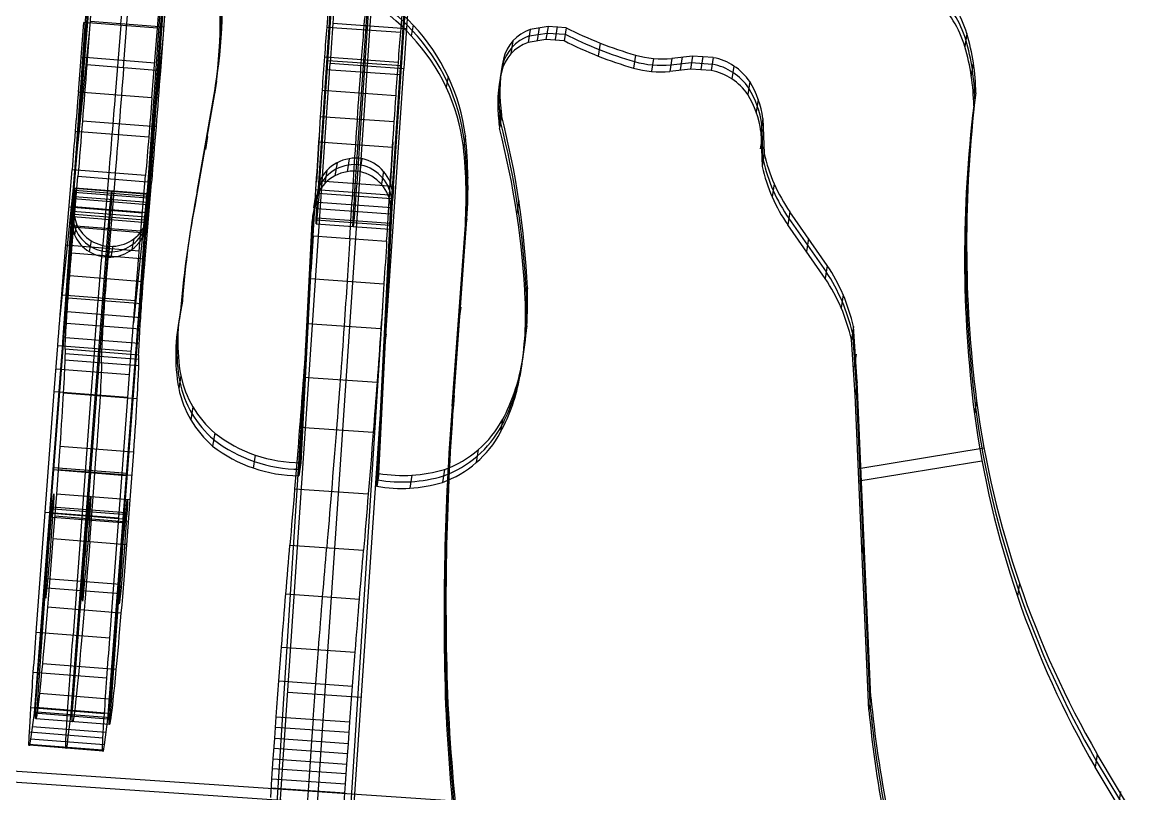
# Model space of a CAD drawing. Extents: x 14 to 133, y -39 to 144.
# Drawn here: x 74.52 to 104.87, y 70.88 to 91.78 of the extents above; entities that cross this region are included whole.
import ezdxf

# ---------------------------------------------------------------- set-up
doc = ezdxf.new("R2010")
doc.units = 0
doc.header["$MEASUREMENT"] = 0
doc.layers.add('LAYER_1', color=255, linetype='CONTINUOUS')

msp = doc.modelspace()

# ---------------------------------------------------------------- linework, layer by layer
at = {"layer": 'LAYER_1', "color": 9}
for p, q in [((76.507, 94.511, 71.513), (75.92, 87.271, 72.605)), ((76.507, 94.511, 71.513), (75.92, 87.271, 72.605)), ((76.456, 94.217, 69.536), (75.868, 86.977, 70.627)), ((76.456, 94.217, 69.536), (75.868, 86.977, 70.627)), ((75.894, 87.124, 71.616), (76.481, 94.364, 70.524)), ((76.368, 93.943, 64.767), (75.608, 83.117, 71.207)), ((82.977, 93.846, 62.539), (82.526, 87.154, 63.758)), ((82.977, 93.846, 62.539), (82.526, 87.154, 63.758)), ((82.582, 87.488, 65.829), (83.021, 93.998, 64.655)), ((82.582, 87.488, 65.829), (83.021, 93.998, 64.655)), ((84.018, 93.928, 64.639), (83.58, 87.418, 65.814)), ((84.577, 87.348, 65.798), (85.016, 93.858, 64.624)), ((84.577, 87.348, 65.798), (85.016, 93.858, 64.624)), ((78.362, 93.786, 64.738), (77.602, 82.96, 71.179)), ((83.524, 87.084, 63.742), (83.975, 93.776, 62.524)), ((84.972, 93.706, 62.508), (84.521, 87.014, 63.727)), ((84.972, 93.706, 62.508), (84.521, 87.014, 63.727)), ((78.408, 93.309, 70.631), (77.986, 87.531, 71.501)), ((78.012, 87.678, 72.49), (78.434, 93.456, 71.62)), ((78.012, 87.678, 72.49), (78.434, 93.456, 71.62)), ((76.446, 92.977, 75.528), (76.268, 90.631, 76.022)), ((76.446, 92.977, 75.528), (76.268, 90.631, 76.022)), ((77.265, 90.552, 76.008), (77.442, 92.899, 75.513)), ((77.96, 87.384, 70.512), (78.383, 93.162, 69.642)), ((77.96, 87.384, 70.512), (78.383, 93.162, 69.642)), ((78.439, 92.82, 75.499), (78.262, 90.474, 75.994)), ((78.439, 92.82, 75.499), (78.262, 90.474, 75.994)), ((79.938, 92.079, 65.084), (79.883, 91.728, 63.116)), ((76.04, 89.894, 64.08), (76.188, 91.784, 64.078)), ((76.04, 89.894, 64.08), (76.188, 91.784, 64.078)), ((78.182, 91.627, 64.049), (76.188, 91.784, 64.078)), ((78.182, 91.627, 64.049), (76.188, 91.784, 64.078)), ((78.351, 91.653, 75.774), (76.358, 91.81, 75.803)), ((77.185, 91.706, 64.064), (77.036, 89.816, 64.065)), ((82.936, 91.762, 69.293), (84.931, 91.622, 69.262)), ((85.111, 91.713, 71.706), (85.06, 91.419, 69.728)), ((85.111, 91.713, 71.706), (85.06, 91.419, 69.728)), ((88.764, 91.67, 64.909), (88.282, 91.592, 64.937)), ((88.764, 91.67, 64.909), (88.282, 91.592, 64.937)), ((88.764, 91.67, 64.909), (88.709, 91.319, 62.941)), ((88.764, 91.67, 64.909), (88.709, 91.319, 62.941)), ((89.253, 91.641, 64.901), (88.764, 91.67, 64.909)), ((89.253, 91.641, 64.901), (88.764, 91.67, 64.909)), ((89.009, 91.669, 64.902), (88.954, 91.318, 62.934)), ((76.341, 91.591, 75.848), (75.54, 83.801, 62.66)), ((78.335, 91.434, 75.82), (77.533, 83.644, 62.631)), ((78.033, 89.737, 64.051), (78.182, 91.627, 64.049)), ((78.033, 89.737, 64.051), (78.182, 91.627, 64.049)), ((82.778, 91.655, 59.612), (84.773, 91.515, 59.581)), ((82.778, 91.655, 59.612), (84.773, 91.515, 59.581)), ((88.282, 91.592, 64.937), (88.227, 91.241, 62.968)), ((88.282, 91.592, 64.937), (88.227, 91.241, 62.968)), ((88.254, 91.416, 63.952), (88.737, 91.494, 63.925)), ((88.521, 91.644, 64.92), (88.466, 91.293, 62.952)), ((88.737, 91.494, 63.925), (89.225, 91.465, 63.916)), ((89.253, 91.641, 64.901), (89.198, 91.289, 62.932)), ((89.253, 91.641, 64.901), (89.198, 91.289, 62.932)), ((100.113, 91.484, 64.624), (100.058, 91.133, 62.655)), ((100.113, 91.484, 64.624), (100.058, 91.133, 62.655)), ((87.815, 91.282, 65.005), (87.76, 90.931, 63.037)), ((88.709, 91.319, 62.941), (88.227, 91.241, 62.968)), ((88.709, 91.319, 62.941), (88.227, 91.241, 62.968)), ((89.198, 91.289, 62.932), (88.709, 91.319, 62.941)), ((89.198, 91.289, 62.932), (88.709, 91.319, 62.941)), ((90.175, 91.225, 64.949), (90.12, 90.873, 62.981)), ((78.107, 90.682, 64.05), (76.114, 90.839, 64.078)), ((76.162, 90.597, 70.081), (76.213, 90.891, 72.059)), ((82.715, 90.848, 59.205), (84.71, 90.707, 59.174)), ((87.554, 90.79, 65.1), (87.499, 90.439, 63.132)), ((87.554, 90.79, 65.1), (87.499, 90.439, 63.132)), ((91.133, 90.898, 64.98), (91.078, 90.546, 63.012)), ((91.133, 90.898, 64.98), (91.078, 90.546, 63.012)), ((91.621, 90.809, 64.983), (91.566, 90.458, 63.014)), ((92.117, 90.806, 64.969), (92.062, 90.454, 63.001)), ((92.117, 90.806, 64.969), (92.062, 90.454, 63.001)), ((92.678, 90.869, 64.942), (92.117, 90.806, 64.969)), ((92.678, 90.869, 64.942), (92.117, 90.806, 64.969)), ((92.396, 90.85, 64.953), (92.341, 90.499, 62.985)), ((92.678, 90.869, 64.942), (92.623, 90.517, 62.974)), ((92.678, 90.869, 64.942), (92.623, 90.517, 62.974)), ((93.242, 90.829, 64.934), (92.678, 90.869, 64.942)), ((93.242, 90.829, 64.934), (92.678, 90.869, 64.942)), ((92.961, 90.861, 64.936), (92.906, 90.51, 62.967)), ((93.242, 90.829, 64.934), (93.187, 90.477, 62.965)), ((93.242, 90.829, 64.934), (93.187, 90.477, 62.965)), ((78.262, 90.474, 75.994), (76.268, 90.631, 76.022)), ((78.262, 90.474, 75.994), (76.268, 90.631, 76.022)), ((78.171, 90.273, 70.077), (78.223, 90.567, 72.055)), ((80.555, 56.584, 75.022), (82.865, 90.678, 69.6)), ((80.555, 56.584, 75.022), (82.865, 90.678, 69.6)), ((83.862, 90.608, 69.584), (81.553, 56.514, 75.006)), ((82.55, 56.444, 74.991), (84.86, 90.538, 69.569)), ((82.55, 56.444, 74.991), (84.86, 90.538, 69.569)), ((84.747, 90.36, 63.117), (82.752, 90.5, 63.148)), ((84.796, 90.603, 65.211), (82.801, 90.743, 65.242)), ((82.865, 90.678, 69.6), (84.86, 90.538, 69.569)), ((82.865, 90.678, 69.6), (84.86, 90.538, 69.569)), ((92.623, 90.517, 62.974), (92.062, 90.454, 63.001)), ((92.623, 90.517, 62.974), (92.062, 90.454, 63.001)), ((92.09, 90.63, 63.985), (92.651, 90.693, 63.958)), ((93.187, 90.477, 62.965), (92.623, 90.517, 62.974)), ((93.187, 90.477, 62.965), (92.623, 90.517, 62.974)), ((92.651, 90.693, 63.958), (93.214, 90.653, 63.95)), ((93.803, 90.602, 64.958), (93.747, 90.251, 62.99)), ((100.288, 90.688, 64.761), (100.233, 90.336, 62.793)), ((79.256, 87.203, 65.974), (79.779, 90.191, 65.426)), ((79.256, 87.203, 65.974), (79.779, 90.191, 65.426)), ((79.779, 90.191, 65.426), (79.724, 89.839, 63.457)), ((79.779, 90.191, 65.426), (79.724, 89.839, 63.457)), ((86.057, 90.32, 71.888), (86.006, 90.026, 69.91)), ((94.23, 90.179, 65.022), (94.175, 89.827, 63.054)), ((94.23, 90.179, 65.022), (94.175, 89.827, 63.054)), ((78.033, 89.737, 64.051), (76.04, 89.894, 64.08)), ((78.033, 89.737, 64.051), (76.04, 89.894, 64.08)), ((79.751, 90.015, 64.441), (79.228, 87.028, 64.99)), ((82.651, 89.947, 59.129), (84.645, 89.807, 59.098)), ((82.651, 89.947, 59.129), (84.645, 89.807, 59.098)), ((87.463, 90.127, 65.221), (87.408, 89.776, 63.253)), ((100.355, 89.876, 64.904), (100.3, 89.525, 62.936)), ((100.355, 89.876, 64.904), (100.3, 89.525, 62.936)), ((79.2, 86.852, 64.006), (79.724, 89.839, 63.457)), ((79.2, 86.852, 64.006), (79.724, 89.839, 63.457)), ((94.461, 89.698, 65.101), (94.406, 89.347, 63.133)), ((82.603, 89.235, 59.26), (84.597, 89.095, 59.229)), ((87.487, 89.458, 65.34), (87.432, 89.107, 63.372)), ((87.487, 89.458, 65.34), (87.432, 89.107, 63.372)), ((87.439, 89.013, 63.388), (87.494, 89.365, 65.356)), ((87.501, 89.271, 65.373), (87.446, 88.92, 63.405)), ((87.501, 89.271, 65.373), (87.446, 88.92, 63.405)), ((87.473, 89.095, 64.389), (87.459, 89.282, 64.356)), ((87.487, 89.458, 65.34), (87.501, 89.271, 65.373)), ((87.487, 89.458, 65.34), (87.501, 89.271, 65.373)), ((78.143, 88.95, 76.049), (76.149, 89.107, 76.077)), ((87.432, 89.107, 63.372), (87.446, 88.92, 63.405)), ((87.432, 89.107, 63.372), (87.446, 88.92, 63.405)), ((94.588, 89.182, 65.19), (94.533, 88.83, 63.222)), ((94.588, 89.182, 65.19), (94.533, 88.83, 63.222)), ((94.597, 88.056, 64.374), (94.561, 89.006, 64.206)), ((94.588, 89.182, 65.19), (94.624, 88.232, 65.359)), ((94.588, 89.182, 65.19), (94.624, 88.232, 65.359)), ((77.947, 88.674, 63.843), (75.953, 88.831, 63.871)), ((79.539, 88.693, 65.7), (79.484, 88.342, 63.732)), ((82.566, 88.679, 59.425), (82.488, 87.454, 59.926)), ((86.525, 88.708, 72.115), (86.474, 88.414, 70.138)), ((86.525, 88.708, 72.115), (86.474, 88.414, 70.138)), ((94.572, 88.706, 65.275), (94.516, 88.354, 63.307)), ((94.533, 88.83, 63.222), (94.569, 87.88, 63.39)), ((94.533, 88.83, 63.222), (94.569, 87.88, 63.39)), ((82.557, 88.544, 59.475), (84.552, 88.404, 59.444)), ((82.557, 88.544, 59.475), (84.552, 88.404, 59.444)), ((84.561, 88.539, 59.394), (84.483, 87.314, 59.895)), ((83.373, 88.089, 65.7), (83.318, 87.737, 63.732)), ((83.719, 88.092, 65.69), (83.664, 87.74, 63.722)), ((83.719, 88.092, 65.69), (83.664, 87.74, 63.722)), ((94.624, 88.232, 65.359), (94.569, 87.88, 63.39)), ((94.624, 88.232, 65.359), (94.569, 87.88, 63.39)), ((75.697, 85.743, 62.939), (75.867, 87.789, 63.576)), ((75.697, 85.743, 62.939), (75.867, 87.789, 63.576)), ((77.86, 87.632, 63.548), (75.867, 87.789, 63.576)), ((77.86, 87.632, 63.548), (75.867, 87.789, 63.576)), ((82.774, 87.77, 65.774), (82.718, 87.419, 63.805)), ((83.047, 87.978, 65.729), (82.991, 87.627, 63.761)), ((83.047, 87.978, 65.729), (82.991, 87.627, 63.761)), ((84.305, 87.748, 65.735), (84.25, 87.396, 63.767)), ((75.854, 85.527, 75.176), (76.027, 87.605, 75.819)), ((75.854, 85.527, 75.176), (76.027, 87.605, 75.819)), ((78.021, 87.448, 75.79), (76.027, 87.605, 75.819)), ((78.021, 87.448, 75.79), (76.027, 87.605, 75.819)), ((76.864, 87.711, 63.562), (76.693, 85.665, 62.925)), ((77.024, 87.527, 75.805), (76.851, 85.449, 75.162)), ((77.69, 85.587, 62.911), (77.86, 87.632, 63.548)), ((77.69, 85.587, 62.911), (77.86, 87.632, 63.548)), ((77.848, 85.37, 75.147), (78.021, 87.448, 75.79)), ((77.848, 85.37, 75.147), (78.021, 87.448, 75.79)), ((77.986, 87.531, 71.501), (77.869, 86.26, 71.693)), ((77.894, 86.407, 72.682), (78.012, 87.678, 72.49)), ((77.894, 86.407, 72.682), (78.012, 87.678, 72.49)), ((78.012, 87.678, 72.49), (77.96, 87.384, 70.512)), ((78.012, 87.678, 72.49), (77.96, 87.384, 70.512)), ((82.582, 87.488, 65.829), (82.422, 86.709, 65.973)), ((82.582, 87.488, 65.829), (82.422, 86.709, 65.973)), ((82.582, 87.488, 65.829), (82.527, 87.136, 63.861)), ((82.582, 87.488, 65.829), (82.527, 87.136, 63.861)), ((82.582, 87.488, 65.829), (84.577, 87.348, 65.798)), ((82.582, 87.488, 65.829), (84.577, 87.348, 65.798)), ((86.594, 87.585, 72.281), (86.542, 87.291, 70.303)), ((75.92, 87.271, 72.605), (75.868, 86.977, 70.627)), ((75.92, 87.271, 72.605), (75.868, 86.977, 70.627)), ((77.923, 87.02, 71.276), (75.929, 87.177, 71.305)), ((77.935, 87.121, 71.567), (75.941, 87.278, 71.596)), ((77.935, 87.121, 71.567), (75.941, 87.278, 71.596)), ((77.939, 87.068, 72.176), (75.946, 87.225, 72.204)), ((77.939, 87.068, 72.176), (75.946, 87.225, 72.204)), ((77.94, 87.137, 71.875), (75.947, 87.294, 71.904)), ((77.843, 86.113, 70.704), (77.96, 87.384, 70.512)), ((77.843, 86.113, 70.704), (77.96, 87.384, 70.512)), ((79.256, 87.203, 65.974), (79.2, 86.852, 64.006)), ((79.256, 87.203, 65.974), (79.2, 86.852, 64.006)), ((82.527, 87.136, 63.861), (82.366, 86.357, 64.005)), ((82.527, 87.136, 63.861), (82.366, 86.357, 64.005)), ((82.394, 86.533, 64.989), (82.554, 87.312, 64.845)), ((82.475, 87.251, 60.02), (84.47, 87.111, 59.989)), ((82.526, 87.154, 63.758), (84.521, 87.014, 63.727)), ((82.526, 87.154, 63.758), (84.521, 87.014, 63.727)), ((84.178, 79.561, 67.2), (84.557, 87.123, 65.839)), ((84.178, 79.561, 67.2), (84.557, 87.123, 65.839)), ((84.557, 87.123, 65.839), (84.502, 86.772, 63.871)), ((84.557, 87.123, 65.839), (84.502, 86.772, 63.871)), ((94.891, 87.406, 65.498), (94.836, 87.054, 63.53)), ((77.905, 86.843, 71.024), (75.911, 87, 71.053)), ((77.905, 86.843, 71.024), (75.911, 87, 71.053)), ((77.93, 86.899, 72.497), (75.937, 87.056, 72.525)), ((77.97, 87.041, 72.585), (77.919, 86.747, 70.608)), ((82.466, 87.106, 65.901), (82.411, 86.754, 63.933)), ((82.54, 86.91, 65.733), (84.535, 86.77, 65.702)), ((84.53, 86.947, 64.855), (84.15, 79.386, 66.216)), ((87.975, 86.946, 65.775), (87.92, 86.594, 63.807)), ((77.775, 86.615, 63.211), (75.782, 86.772, 63.239)), ((75.892, 86.793, 72.676), (75.841, 86.499, 70.699)), ((75.919, 86.783, 72.763), (75.877, 86.23, 72.871)), ((75.919, 86.783, 72.763), (75.877, 86.23, 72.871)), ((77.875, 86.502, 70.809), (75.881, 86.659, 70.838)), ((77.892, 86.354, 72.809), (75.898, 86.511, 72.838)), ((77.912, 86.626, 72.735), (75.919, 86.783, 72.763)), ((77.912, 86.626, 72.735), (75.919, 86.783, 72.763)), ((77.935, 86.417, 75.445), (75.941, 86.574, 75.474)), ((76.874, 86.152, 72.857), (76.916, 86.705, 72.749)), ((77.912, 86.626, 72.735), (77.87, 86.074, 72.843)), ((77.912, 86.626, 72.735), (77.87, 86.074, 72.843)), ((82.04, 79.672, 66.224), (82.394, 86.533, 64.989)), ((82.422, 86.709, 65.973), (82.067, 79.848, 67.208)), ((82.422, 86.709, 65.973), (82.067, 79.848, 67.208)), ((82.422, 86.709, 65.973), (82.366, 86.357, 64.005)), ((82.422, 86.709, 65.973), (82.366, 86.357, 64.005)), ((82.5, 86.738, 63.907), (84.494, 86.598, 63.875)), ((84.123, 79.21, 65.232), (84.502, 86.772, 63.871)), ((84.123, 79.21, 65.232), (84.502, 86.772, 63.871)), ((95.318, 86.647, 65.622), (95.263, 86.296, 63.654)), ((95.318, 86.647, 65.622), (95.263, 86.296, 63.654)), ((96.329, 85.198, 65.852), (95.318, 86.647, 65.622)), ((96.329, 85.198, 65.852), (95.318, 86.647, 65.622)), ((75.849, 86.27, 70.732), (74.838, 73.059, 72.722)), ((75.849, 86.27, 70.732), (74.838, 73.059, 72.722)), ((74.879, 73.214, 74.69), (75.877, 86.23, 72.871)), ((74.879, 73.214, 74.69), (75.877, 86.23, 72.871)), ((77.843, 86.113, 70.704), (75.849, 86.27, 70.732)), ((77.843, 86.113, 70.704), (75.849, 86.27, 70.732)), ((77.87, 86.074, 72.843), (75.877, 86.23, 72.871)), ((77.87, 86.074, 72.843), (75.877, 86.23, 72.871)), ((75.985, 86.322, 72.744), (75.933, 86.028, 70.766)), ((75.985, 86.322, 72.744), (75.933, 86.028, 70.766)), ((77.894, 86.407, 72.682), (77.843, 86.113, 70.704)), ((77.894, 86.407, 72.682), (77.843, 86.113, 70.704)), ((82.366, 86.357, 64.005), (82.012, 79.497, 65.24)), ((82.366, 86.357, 64.005), (82.012, 79.497, 65.24)), ((82.483, 86.432, 64.226), (84.478, 86.292, 64.195)), ((82.483, 86.432, 64.226), (84.478, 86.292, 64.195)), ((82.484, 86.321, 64.783), (84.479, 86.181, 64.752)), ((82.504, 86.487, 65.326), (84.499, 86.347, 65.295)), ((82.504, 86.487, 65.326), (84.499, 86.347, 65.295)), ((86.543, 86.314, 71.459), (86.192, 81.526, 72.18)), ((86.217, 81.673, 73.169), (86.568, 86.461, 72.448)), ((86.217, 81.673, 73.169), (86.568, 86.461, 72.448)), ((86.568, 86.461, 72.448), (86.517, 86.167, 70.471)), ((86.568, 86.461, 72.448), (86.517, 86.167, 70.471)), ((96.273, 84.847, 63.884), (95.263, 86.296, 63.654)), ((96.273, 84.847, 63.884), (95.263, 86.296, 63.654)), ((95.291, 86.472, 64.638), (96.301, 85.023, 64.868)), ((75.835, 72.981, 72.708), (76.846, 86.192, 70.718)), ((76.874, 86.152, 72.857), (75.875, 73.136, 74.675)), ((77.843, 86.113, 70.704), (76.832, 72.902, 72.693)), ((77.843, 86.113, 70.704), (76.832, 72.902, 72.693)), ((76.872, 73.057, 74.661), (77.87, 86.074, 72.843)), ((76.872, 73.057, 74.661), (77.87, 86.074, 72.843)), ((77.542, 85.919, 72.763), (77.491, 85.625, 70.786)), ((82.397, 85.999, 60.652), (84.392, 85.859, 60.621)), ((82.397, 85.999, 60.652), (84.392, 85.859, 60.621)), ((86.166, 81.379, 71.191), (86.517, 86.167, 70.471)), ((86.166, 81.379, 71.191), (86.517, 86.167, 70.471)), ((95.825, 85.924, 65.737), (95.77, 85.572, 63.769)), ((77.69, 85.587, 62.911), (75.697, 85.743, 62.939)), ((77.69, 85.587, 62.911), (75.697, 85.743, 62.939)), ((76.383, 85.868, 72.801), (76.332, 85.574, 70.823)), ((76.972, 85.715, 72.808), (76.92, 85.421, 70.831)), ((76.972, 85.715, 72.808), (76.92, 85.421, 70.831)), ((79.015, 85.724, 66.245), (78.96, 85.372, 64.276)), ((100.106, 85.7, 65.657), (100.051, 85.349, 63.688)), ((77.848, 85.37, 75.147), (75.854, 85.527, 75.176)), ((77.848, 85.37, 75.147), (75.854, 85.527, 75.176)), ((96.329, 85.198, 65.852), (96.273, 84.847, 63.884)), ((96.329, 85.198, 65.852), (96.273, 84.847, 63.884)), ((77.799, 84.755, 75.089), (75.805, 84.912, 75.117)), ((82.323, 84.843, 61.102), (84.318, 84.703, 61.071)), ((77.58, 84.237, 62.661), (75.587, 84.393, 62.69)), ((88.205, 84.586, 66.19), (88.15, 84.235, 64.222)), ((88.205, 84.586, 66.19), (88.15, 84.235, 64.222)), ((96.76, 84.401, 65.982), (96.705, 84.05, 64.014)), ((77.754, 84.157, 75.247), (75.76, 84.314, 75.276)), ((77.754, 84.157, 75.247), (75.76, 84.314, 75.276)), ((78.856, 84.233, 66.515), (78.801, 83.882, 64.547)), ((78.856, 84.233, 66.515), (78.801, 83.882, 64.547)), ((82.28, 84.198, 61.258), (79.841, 46.001, 76.877)), ((77.728, 83.78, 75.522), (75.735, 83.937, 75.551)), ((84.275, 84.057, 61.227), (81.836, 45.861, 76.846)), ((86.404, 84.066, 72.808), (86.353, 83.772, 70.831)), ((77.709, 83.468, 75.87), (75.715, 83.625, 75.898)), ((77.709, 83.468, 75.87), (75.715, 83.625, 75.898)), ((82.241, 83.627, 61.342), (84.236, 83.487, 61.311)), ((82.241, 83.627, 61.342), (84.236, 83.487, 61.311)), ((88.187, 83.556, 66.374), (88.132, 83.204, 64.406)), ((97.039, 83.542, 66.128), (96.984, 83.19, 64.16)), ((97.039, 83.542, 66.128), (96.984, 83.19, 64.16)), ((97.142, 82.042, 66.393), (97.039, 83.542, 66.128)), ((97.142, 82.042, 66.393), (97.039, 83.542, 66.128)), ((77.687, 83.08, 76.472), (75.693, 83.237, 76.5)), ((78.733, 83.227, 66.698), (78.678, 82.876, 64.73)), ((82.189, 82.927, 64.622), (82.244, 83.278, 66.591)), ((84.38, 83.341, 66.519), (84.325, 82.99, 64.551)), ((97.086, 81.691, 64.425), (96.984, 83.19, 64.16)), ((97.086, 81.691, 64.425), (96.984, 83.19, 64.16)), ((97.011, 83.366, 65.144), (97.114, 81.867, 65.409)), ((75.385, 81.771, 62.975), (75.479, 83.02, 62.694)), ((75.385, 81.771, 62.975), (75.479, 83.02, 62.694)), ((77.472, 82.863, 62.666), (75.479, 83.02, 62.694)), ((77.472, 82.863, 62.666), (75.479, 83.02, 62.694)), ((75.678, 82.925, 77.145), (75.673, 82.633, 78.437)), ((75.678, 82.925, 77.145), (75.673, 82.633, 78.437)), ((77.671, 82.768, 77.116), (75.678, 82.925, 77.145)), ((77.671, 82.768, 77.116), (75.678, 82.925, 77.145)), ((76.476, 82.942, 62.68), (76.381, 81.692, 62.961)), ((77.378, 81.614, 62.946), (77.472, 82.863, 62.666)), ((77.378, 81.614, 62.946), (77.472, 82.863, 62.666)), ((77.667, 82.476, 78.409), (75.673, 82.633, 78.437)), ((77.667, 82.476, 78.409), (75.673, 82.633, 78.437)), ((77.671, 82.646, 77.768), (75.677, 82.802, 77.796)), ((76.67, 82.554, 78.423), (76.675, 82.846, 77.131)), ((77.671, 82.768, 77.116), (77.667, 82.476, 78.409)), ((77.671, 82.768, 77.116), (77.667, 82.476, 78.409)), ((97.111, 82.793, 66.26), (97.056, 82.442, 64.292)), ((77.424, 82.232, 62.775), (75.431, 82.389, 62.803)), ((88.057, 82.534, 66.56), (88.001, 82.183, 64.592)), ((88.057, 82.534, 66.56), (88.001, 82.183, 64.592)), ((78.812, 82.216, 66.877), (78.757, 81.865, 64.909)), ((78.812, 82.216, 66.877), (78.757, 81.865, 64.909)), ((82.137, 82.172, 61.215), (84.132, 82.032, 61.184)), ((97.142, 82.042, 66.393), (97.086, 81.691, 64.425)), ((97.142, 82.042, 66.393), (97.086, 81.691, 64.425)), ((97.514, 73.496, 67.909), (97.142, 82.042, 66.393)), ((97.514, 73.496, 67.909), (97.142, 82.042, 66.393)), ((74.898, 75.253, 64.851), (75.385, 81.771, 62.975)), ((74.898, 75.253, 64.851), (75.385, 81.771, 62.975)), ((77.378, 81.614, 62.946), (75.385, 81.771, 62.975)), ((77.378, 81.614, 62.946), (75.385, 81.771, 62.975)), ((77.623, 81.578, 80.291), (75.629, 81.734, 80.319)), ((76.381, 81.692, 62.961), (75.895, 75.174, 64.837)), ((86.217, 81.673, 73.169), (86.166, 81.379, 71.191)), ((86.217, 81.673, 73.169), (86.166, 81.379, 71.191)), ((87.854, 81.761, 66.704), (87.799, 81.409, 64.736)), ((97.459, 73.144, 65.941), (97.086, 81.691, 64.425)), ((97.459, 73.144, 65.941), (97.086, 81.691, 64.425)), ((97.114, 81.867, 65.409), (97.487, 73.32, 66.925)), ((76.892, 75.096, 64.823), (77.378, 81.614, 62.946)), ((76.892, 75.096, 64.823), (77.378, 81.614, 62.946)), ((79.144, 81.361, 67.02), (79.089, 81.01, 65.052)), ((100.375, 81.523, 66.395), (100.32, 81.172, 64.427)), ((100.375, 81.523, 66.395), (100.32, 81.172, 64.427)), ((82.034, 80.817, 60.67), (84.028, 80.677, 60.639)), ((82.034, 80.817, 60.67), (84.028, 80.677, 60.639)), ((87.535, 81.027, 66.844), (87.48, 80.675, 64.876)), ((87.535, 81.027, 66.844), (87.48, 80.675, 64.876)), ((79.732, 80.651, 67.13), (79.677, 80.299, 65.162)), ((79.732, 80.651, 67.13), (79.677, 80.299, 65.162)), ((75.538, 80.294, 81.825), (75.443, 79, 82.356)), ((75.538, 80.294, 81.825), (75.443, 79, 82.356)), ((77.531, 80.137, 81.797), (75.538, 80.294, 81.825)), ((77.531, 80.137, 81.797), (75.538, 80.294, 81.825)), ((76.44, 78.922, 82.342), (76.534, 80.216, 81.811)), ((77.531, 80.137, 81.797), (77.437, 78.844, 82.328)), ((77.531, 80.137, 81.797), (77.437, 78.844, 82.328)), ((86.873, 80.204, 67.01), (86.818, 79.853, 65.041)), ((97.243, 79.707, 66.807), (100.578, 80.251, 66.616)), ((80.833, 80.058, 67.205), (80.778, 79.707, 65.237)), ((82.067, 79.848, 67.208), (82.012, 79.497, 65.24)), ((82.067, 79.848, 67.208), (82.012, 79.497, 65.24)), ((97.188, 79.356, 64.839), (100.522, 79.899, 64.648)), ((75.344, 79.665, 71.727), (77.337, 79.508, 71.699)), ((75.378, 79.722, 73.78), (77.371, 79.565, 73.752)), ((77.486, 79.504, 82.096), (75.492, 79.661, 82.124)), ((84.178, 79.561, 67.2), (84.123, 79.21, 65.232)), ((84.178, 79.561, 67.2), (84.123, 79.21, 65.232)), ((85.958, 79.667, 67.131), (85.903, 79.315, 65.163)), ((85.958, 79.667, 67.131), (85.903, 79.315, 65.163)), ((85.075, 79.511, 67.184), (85.019, 79.16, 65.216)), ((75.443, 79, 82.356), (75.351, 77.786, 82.56)), ((75.443, 79, 82.356), (75.351, 77.786, 82.56)), ((77.437, 78.844, 82.328), (75.443, 79, 82.356)), ((77.437, 78.844, 82.328), (75.443, 79, 82.356)), ((76.347, 77.707, 82.546), (76.44, 78.922, 82.342)), ((81.898, 79.144, 59.51), (83.893, 79.004, 59.479)), ((77.326, 78.49, 76.51), (75.332, 78.647, 76.538)), ((77.437, 78.844, 82.328), (77.344, 77.629, 82.531)), ((77.437, 78.844, 82.328), (77.344, 77.629, 82.531)), ((75.284, 78.506, 73.95), (74.892, 72.913, 77.278)), ((75.141, 78.512, 63.913), (77.135, 78.355, 63.885)), ((75.341, 78.369, 78.675), (75.356, 78.593, 78.493)), ((75.341, 78.369, 78.675), (75.356, 78.593, 78.493)), ((77.335, 78.212, 78.646), (75.341, 78.369, 78.675)), ((77.335, 78.212, 78.646), (75.341, 78.369, 78.675)), ((75.349, 78.481, 78.584), (77.342, 78.324, 78.556)), ((77.35, 78.436, 78.465), (75.356, 78.593, 78.493)), ((77.35, 78.436, 78.465), (75.356, 78.593, 78.493)), ((77.392, 78.242, 82.466), (75.398, 78.399, 82.494)), ((76.353, 78.514, 78.479), (76.338, 78.291, 78.661)), ((77.278, 78.349, 73.922), (76.885, 72.756, 77.249)), ((77.335, 78.212, 78.646), (77.35, 78.436, 78.465)), ((77.335, 78.212, 78.646), (77.35, 78.436, 78.465)), ((77.344, 77.629, 82.531), (75.351, 77.786, 82.56)), ((77.344, 77.629, 82.531), (75.351, 77.786, 82.56)), ((97.273, 77.418, 65.183), (97.328, 77.769, 67.151)), ((81.77, 77.62, 58.159), (83.765, 77.48, 58.128)), ((81.77, 77.62, 58.159), (83.765, 77.48, 58.128)), ((86.016, 77.627, 73.775), (85.965, 77.333, 71.798)), ((77.171, 76.546, 76.358), (75.177, 76.703, 76.387)), ((77.171, 76.546, 76.358), (75.177, 76.703, 76.387)), ((101.538, 76.583, 67.244), (101.483, 76.231, 65.276)), ((77.179, 76.294, 78.298), (75.185, 76.451, 78.326)), ((81.66, 76.296, 57.074), (83.655, 76.156, 57.043)), ((77.194, 75.775, 82.2), (75.2, 75.932, 82.229)), ((76.892, 75.096, 64.823), (74.898, 75.253, 64.851)), ((76.892, 75.096, 64.823), (74.898, 75.253, 64.851)), ((81.545, 74.854, 56.151), (83.54, 74.714, 56.12)), ((81.545, 74.854, 56.151), (83.54, 74.714, 56.12)), ((77.057, 74.242, 81.106), (75.064, 74.398, 81.134)), ((77.057, 74.242, 81.106), (75.064, 74.398, 81.134)), ((76.812, 74.01, 65.205), (74.818, 74.167, 65.233)), ((81.474, 73.936, 55.735), (83.469, 73.795, 55.704)), ((76.977, 73.435, 79.927), (74.983, 73.592, 79.955)), ((81.71, 73.632, 72.318), (83.705, 73.492, 72.287)), ((86.04, 73.575, 74.377), (85.989, 73.281, 72.399)), ((86.04, 73.575, 74.377), (85.989, 73.281, 72.399)), ((97.514, 73.496, 67.909), (97.459, 73.144, 65.941)), ((97.514, 73.496, 67.909), (97.459, 73.144, 65.941)), ((76.745, 73.048, 65.84), (74.752, 73.205, 65.868)), ((76.745, 73.048, 65.84), (74.752, 73.205, 65.868)), ((76.872, 73.057, 74.661), (74.879, 73.214, 74.69)), ((76.872, 73.057, 74.661), (74.879, 73.214, 74.69)), ((74.838, 73.059, 72.722), (74.744, 72.357, 70.025)), ((74.838, 73.059, 72.722), (74.744, 72.357, 70.025)), ((76.832, 72.902, 72.693), (74.838, 73.059, 72.722)), ((76.832, 72.902, 72.693), (74.838, 73.059, 72.722)), ((76.876, 72.751, 76.617), (74.882, 72.908, 76.645)), ((76.919, 72.937, 78.587), (74.925, 73.093, 78.615)), ((76.919, 72.937, 78.587), (74.925, 73.093, 78.615)), ((75.741, 72.278, 70.011), (75.835, 72.981, 72.708)), ((76.832, 72.902, 72.693), (76.738, 72.2, 69.996)), ((76.832, 72.902, 72.693), (76.738, 72.2, 69.996)), ((81.359, 72.382, 55.375), (81.401, 72.967, 55.453)), ((81.359, 72.382, 55.375), (81.401, 72.967, 55.453)), ((81.401, 72.967, 55.453), (83.396, 72.827, 55.422)), ((81.401, 72.967, 55.453), (83.396, 72.827, 55.422)), ((82.399, 72.897, 55.437), (82.357, 72.312, 55.36)), ((86.245, 70.673, 74.803), (58.001, 72.604, 75.25)), ((76.706, 72.387, 66.705), (74.712, 72.544, 66.733)), ((76.784, 72.536, 71.349), (74.79, 72.693, 71.377)), ((83.375, 72.534, 55.383), (81.38, 72.674, 55.414)), ((83.354, 72.242, 55.344), (83.396, 72.827, 55.422)), ((83.354, 72.242, 55.344), (83.396, 72.827, 55.422)), ((86.193, 70.379, 72.825), (57.95, 72.31, 73.272)), ((76.738, 72.2, 69.996), (74.744, 72.357, 70.025)), ((76.738, 72.2, 69.996), (74.744, 72.357, 70.025)), ((81.32, 71.821, 55.377), (81.359, 72.382, 55.375)), ((81.32, 71.821, 55.377), (81.359, 72.382, 55.375)), ((81.359, 72.382, 55.375), (83.354, 72.242, 55.344)), ((81.359, 72.382, 55.375), (83.354, 72.242, 55.344)), ((82.357, 72.312, 55.36), (82.317, 71.751, 55.361)), ((83.315, 71.681, 55.346), (83.354, 72.242, 55.344)), ((83.315, 71.681, 55.346), (83.354, 72.242, 55.344)), ((76.695, 72.058, 67.743), (74.701, 72.215, 67.772)), ((76.695, 72.058, 67.743), (74.701, 72.215, 67.772)), ((76.709, 72.036, 68.876), (74.716, 72.193, 68.904)), ((83.334, 71.961, 55.345), (81.339, 72.101, 55.376)), ((103.644, 71.95, 68.013), (103.589, 71.599, 66.044)), ((103.644, 71.95, 68.013), (103.589, 71.599, 66.044)), ((104.874, 69.902, 68.344), (103.644, 71.95, 68.013)), ((104.874, 69.902, 68.344), (103.644, 71.95, 68.013)), ((81.283, 71.286, 55.457), (81.32, 71.821, 55.377)), ((81.283, 71.286, 55.457), (81.32, 71.821, 55.377)), ((81.32, 71.821, 55.377), (83.315, 71.681, 55.346)), ((81.32, 71.821, 55.377), (83.315, 71.681, 55.346)), ((82.317, 71.751, 55.361), (82.281, 71.216, 55.441)), ((83.278, 71.146, 55.426), (83.315, 71.681, 55.346)), ((83.278, 71.146, 55.426), (83.315, 71.681, 55.346)), ((103.617, 71.775, 67.028), (104.847, 69.726, 67.36)), ((83.296, 71.414, 55.386), (81.302, 71.554, 55.417)), ((104.819, 69.55, 66.376), (103.589, 71.599, 66.044)), ((104.819, 69.55, 66.376), (103.589, 71.599, 66.044)), ((81.25, 70.779, 55.616), (81.283, 71.286, 55.457)), ((81.25, 70.779, 55.616), (81.283, 71.286, 55.457)), ((83.262, 70.893, 55.505), (81.267, 71.033, 55.536)), ((81.283, 71.286, 55.457), (83.278, 71.146, 55.426)), ((81.283, 71.286, 55.457), (83.278, 71.146, 55.426)), ((82.281, 71.216, 55.441), (82.248, 70.709, 55.6)), ((83.245, 70.639, 55.585), (83.278, 71.146, 55.426)), ((83.245, 70.639, 55.585), (83.278, 71.146, 55.426)), ((104.275, 70.935, 68.176), (104.219, 70.583, 66.208))]:
    msp.add_line(p, q, dxfattribs=at)
at = {"layer": 'LAYER_1', "color": 9, "extrusion": (0.027631, 0.17572, 0.984052)}
for centre, radius, start, end in [((-50.952, -88.216, 81.435), 13.849, 180.0667, 196.0157), ((-50.951, -88.216, 82.435), 13.849, 180.0669, 196.0155), ((-50.951, -88.216, 82.435), 13.849, 180.0669, 196.0155), ((-50.951, -88.216, 80.435), 13.849, 180.0669, 196.0155), ((-50.951, -88.216, 80.435), 13.849, 180.0669, 196.0155), ((-81.987, -91.455, 81.435), 2.991, 205.4622, 235.0221), ((-81.987, -91.455, 82.435), 2.991, 205.4626, 235.0218), ((-81.987, -91.455, 82.435), 2.991, 205.4626, 235.0218), ((-81.987, -91.455, 80.435), 2.991, 205.4626, 235.0218), ((-81.987, -91.455, 80.435), 2.991, 205.4626, 235.0218), ((-73.538, -89.971, 81.435), 1.153, 298.7844, 355.4741), ((-73.538, -89.971, 82.435), 1.153, 298.7844, 355.4741), ((-73.538, -89.971, 82.435), 1.153, 298.7844, 355.4741), ((-77.25, -101.187, 81.435), 10.539, 71.6619, 82.6797), ((-77.25, -101.187, 82.435), 10.539, 71.6619, 82.6797), ((-77.25, -101.187, 82.435), 10.539, 71.6619, 82.6797), ((-79.023, -90.121, 82.435), 6.241, 189.6232, 204.8168), ((-79.023, -90.121, 82.435), 6.241, 189.6232, 204.8168), ((-73.538, -89.971, 80.435), 1.153, 298.7844, 355.4741), ((-73.538, -89.971, 80.435), 1.153, 298.7844, 355.4741), ((-77.25, -101.187, 80.435), 10.539, 71.6619, 82.6797), ((-77.25, -101.187, 80.435), 10.539, 71.6619, 82.6797), ((-79.023, -90.121, 80.435), 6.241, 189.6232, 204.8168), ((-79.023, -90.121, 80.435), 6.241, 189.6232, 204.8168), ((-79.023, -90.121, 81.435), 6.241, 189.6231, 204.817), ((-76.405, -89.799, 82.435), 4.025, 356.2532, 15.6417), ((-76.405, -89.799, 82.435), 4.025, 356.2532, 15.6417), ((-76.223, -93.54, 82.435), 2.824, 83.5881, 103.7514), ((-76.223, -93.54, 82.435), 2.824, 83.5881, 103.7514), ((-77.955, -89.478, 82.435), 1.52, 222.3142, 268.2338), ((-77.955, -89.478, 82.435), 1.52, 222.3142, 268.2338), ((-76.405, -89.799, 81.435), 4.025, 356.2531, 15.6418), ((-76.223, -93.54, 80.435), 2.824, 83.5881, 103.7514), ((-76.223, -93.54, 80.435), 2.824, 83.5881, 103.7514), ((-76.223, -93.54, 81.435), 2.824, 83.5881, 103.7515), ((-77.955, -89.478, 80.435), 1.52, 222.3142, 268.2338), ((-77.955, -89.478, 80.435), 1.52, 222.3142, 268.2338), ((-77.955, -89.478, 81.435), 1.52, 222.3142, 268.2338), ((-76.405, -89.799, 80.435), 4.025, 356.2532, 15.6417), ((-76.405, -89.799, 80.435), 4.025, 356.2532, 15.6417), ((-77.05, -88.8, 82.435), 2.648, 196.6162, 219.986), ((-77.05, -88.8, 82.435), 2.648, 196.6162, 219.986), ((-77.05, -88.8, 81.435), 2.648, 196.616, 219.9862), ((-119.976, -92.34, 82.435), 34.82, 1.9356, 15.9318), ((-119.976, -92.34, 82.435), 34.82, 1.9356, 15.9318), ((-77.05, -88.8, 80.435), 2.648, 196.6162, 219.986), ((-77.05, -88.8, 80.435), 2.648, 196.6162, 219.986), ((-119.976, -92.34, 81.435), 34.82, 1.9356, 15.9318), ((-51.028, -79.334, 82.435), 23.423, 191.3295, 203.1098), ((-51.028, -79.334, 82.435), 23.423, 191.3295, 203.1098), ((-119.976, -92.34, 80.435), 34.82, 1.9356, 15.9318), ((-119.976, -92.34, 80.435), 34.82, 1.9356, 15.9318), ((-51.029, -79.334, 81.435), 23.423, 191.3294, 203.1098), ((-51.028, -79.334, 80.435), 23.423, 191.3295, 203.1098), ((-51.028, -79.334, 80.435), 23.423, 191.3295, 203.1098), ((-69.024, -85.673, 82.435), 1.074, 270.2822, 307.3557), ((-69.024, -85.673, 82.435), 1.074, 270.2822, 307.3557), ((-68.966, -85.694, 82.435), 1.054, 191.6278, 267.0913), ((-68.966, -85.694, 82.435), 1.054, 191.6278, 267.0913), ((-83.909, -90.179, 81.435), 4.426, 20.7761, 43.5731), ((-83.909, -90.179, 82.435), 4.426, 20.7762, 43.573), ((-83.909, -90.179, 82.435), 4.426, 20.7762, 43.573), ((-69.024, -85.673, 81.435), 1.074, 307.3563, 344.431), ((-69.024, -85.673, 82.435), 1.074, 307.3569, 344.4304), ((-69.024, -85.673, 82.435), 1.074, 307.3569, 344.4304), ((-69.024, -85.673, 80.435), 1.074, 270.2822, 307.3557), ((-69.024, -85.673, 80.435), 1.074, 270.2822, 307.3557), ((-69.024, -85.673, 81.435), 1.074, 270.2816, 307.3563), ((-68.966, -85.694, 80.435), 1.054, 191.6278, 267.0913), ((-68.966, -85.694, 80.435), 1.054, 191.6278, 267.0913), ((-68.966, -85.694, 81.435), 1.054, 191.6277, 267.0914), ((-83.909, -90.179, 80.435), 4.426, 20.7762, 43.573), ((-83.909, -90.179, 80.435), 4.426, 20.7762, 43.573), ((-69.024, -85.673, 80.435), 1.074, 307.3569, 344.4304), ((-69.024, -85.673, 80.435), 1.074, 307.3569, 344.4304), ((-92.807, -84.243, 82.435), 28.074, 358.1469, 4.365), ((-92.807, -84.243, 82.435), 28.074, 358.1469, 4.365), ((-92.807, -84.243, 80.435), 28.074, 358.1469, 4.365), ((-92.807, -84.243, 80.435), 28.074, 358.1469, 4.365), ((-92.825, -84.243, 81.435), 28.092, 358.1489, 4.363), ((-78.167, -82.437, 81.435), 5.065, 201.3612, 222.1021), ((-78.167, -82.437, 82.435), 5.065, 201.3612, 222.1021), ((-78.167, -82.437, 82.435), 5.065, 201.3612, 222.1021), ((-78.167, -82.437, 80.435), 5.065, 201.3612, 222.1021), ((-78.167, -82.437, 80.435), 5.065, 201.3612, 222.1021), ((-64.491, -82.101, 81.435), 9.68, 178.5287, 190.9256), ((-64.491, -82.101, 82.435), 9.68, 178.5288, 190.9255), ((-64.491, -82.101, 82.435), 9.68, 178.5288, 190.9255), ((-70.073, -81.769, 82.435), 5.269, 356.3376, 18.7713), ((-70.073, -81.769, 82.435), 5.269, 356.3376, 18.7713), ((-64.491, -82.101, 80.435), 9.68, 178.5288, 190.9255), ((-64.491, -82.101, 80.435), 9.68, 178.5288, 190.9255), ((-70.073, -81.769, 80.435), 5.269, 356.3376, 18.7713), ((-70.073, -81.769, 80.435), 5.269, 356.3376, 18.7713), ((-70.073, -81.769, 81.435), 5.269, 356.3376, 18.7713), ((-68.785, -81.978, 81.435), 5.384, 161.3575, 178.6666), ((-68.785, -81.978, 82.435), 5.384, 161.3578, 178.6664), ((-68.785, -81.978, 82.435), 5.384, 161.3578, 178.6664), ((-67.815, -81.102, 81.435), 2.917, 20.6291, 57.2545), ((-67.815, -81.102, 82.435), 2.918, 20.6296, 57.254), ((-67.815, -81.102, 82.435), 2.918, 20.6296, 57.254), ((-68.785, -81.978, 80.435), 5.384, 161.3578, 178.6664), ((-68.785, -81.978, 80.435), 5.384, 161.3578, 178.6664), ((-67.815, -81.102, 80.435), 2.918, 20.6296, 57.254), ((-67.815, -81.102, 80.435), 2.918, 20.6296, 57.254), ((-112.016, -90.249, 81.435), 26.592, 16.3071, 38.5182), ((-112.016, -90.249, 82.435), 26.592, 16.3071, 38.5182), ((-112.016, -90.249, 82.435), 26.592, 16.3071, 38.5182), ((-112.016, -90.249, 80.435), 26.592, 16.3071, 38.5182), ((-112.016, -90.249, 80.435), 26.592, 16.3071, 38.5182), ((-71.08, -81.23, 81.435), 2.971, 119.4324, 160.8772), ((-71.08, -81.23, 82.435), 2.971, 119.4332, 160.8764), ((-71.08, -81.23, 82.435), 2.971, 119.4332, 160.8764), ((-68.09, -81.977, 81.435), 3.81, 60.8907, 98.7203), ((-68.09, -81.977, 82.435), 3.81, 60.8915, 98.7195), ((-68.09, -81.977, 82.435), 3.81, 60.8915, 98.7195), ((-71.08, -81.23, 80.435), 2.971, 119.4332, 160.8764), ((-71.08, -81.23, 80.435), 2.971, 119.4332, 160.8764), ((-68.09, -81.977, 80.435), 3.81, 60.8915, 98.7195), ((-68.09, -81.977, 80.435), 3.81, 60.8915, 98.7195), ((-70.853, -82.121, 82.435), 3.865, 89.1768, 115.8686), ((-70.853, -82.121, 82.435), 3.865, 89.1768, 115.8686), ((-70.853, -82.121, 80.435), 3.865, 89.1768, 115.8686), ((-70.853, -82.121, 80.435), 3.865, 89.1768, 115.8686), ((-70.853, -82.121, 81.435), 3.865, 89.1765, 115.8689), ((-113.337, -81.304, 82.435), 29.28, 13.8964, 26.5606), ((-113.337, -81.304, 82.435), 29.28, 13.8964, 26.5606), ((-113.337, -81.304, 81.435), 29.279, 13.8963, 26.5607), ((-113.337, -81.304, 80.435), 29.28, 13.8964, 26.5606), ((-113.337, -81.304, 80.435), 29.28, 13.8964, 26.5606)]:
    msp.add_arc(centre, radius, start, end, dxfattribs=at)
at = {"layer": 'LAYER_1', "color": 9, "extrusion": (0.996817, -0.078438, -0.014236)}
for centre, radius, start, end in [((97.405, 69.168, 68.834), 4.119, 271.0139, 296.6969), ((97.405, 69.168, 69.834), 4.119, 271.0143, 296.6965), ((97.405, 69.168, 69.834), 4.119, 271.0143, 296.6965), ((95.303, 69.633, 67.834), 7.435, 82.0309, 105.6392), ((95.303, 69.633, 67.834), 7.435, 82.0309, 105.6392), ((95.303, 69.633, 68.834), 7.434, 82.0307, 105.6394), ((95.303, 69.633, 69.834), 7.435, 82.0309, 105.6392), ((95.303, 69.633, 69.834), 7.435, 82.0309, 105.6392), ((97.58, 51.993, 67.834), 13.211, 98.6959, 108.1233), ((97.58, 51.993, 67.834), 13.211, 98.6959, 108.1233), ((97.58, 51.992, 68.834), 13.212, 98.6963, 108.123), ((97.58, 51.993, 69.834), 13.211, 98.6959, 108.1233), ((97.58, 51.993, 69.834), 13.211, 98.6959, 108.1233), ((91.882, 72.783, 67.834), 1.105, 316.7634, 348.8516), ((91.882, 72.783, 67.834), 1.105, 316.7634, 348.8516), ((91.97, 72.885, 67.834), 0.988, 17.2281, 59.5238), ((91.97, 72.885, 67.834), 0.988, 17.2281, 59.5238), ((91.882, 72.783, 67.834), 1.105, 348.8529, 20.9411), ((91.882, 72.783, 67.834), 1.105, 348.8529, 20.9411), ((91.882, 72.783, 68.834), 1.105, 316.7627, 348.8522), ((91.97, 72.885, 68.834), 0.988, 17.2274, 59.5245), ((91.882, 72.783, 68.834), 1.105, 348.8522, 20.9418), ((91.882, 72.783, 69.834), 1.105, 316.7634, 348.8516), ((91.882, 72.783, 69.834), 1.105, 316.7634, 348.8516), ((91.882, 72.783, 69.834), 1.105, 348.8529, 20.9411), ((91.882, 72.783, 69.834), 1.105, 348.8529, 20.9411), ((91.797, 73.065, 67.834), 1.368, 276.6183, 310.6002), ((91.797, 73.065, 67.834), 1.368, 276.6183, 310.6002), ((91.797, 73.065, 68.834), 1.368, 276.6177, 310.6007), ((91.797, 73.065, 69.834), 1.368, 276.6183, 310.6002), ((91.797, 73.065, 69.834), 1.368, 276.6183, 310.6002), ((91.97, 72.885, 69.834), 0.988, 17.2281, 59.5238), ((91.97, 72.885, 69.834), 0.988, 17.2281, 59.5238), ((89.4, 71.047, 67.834), 7.415, 264.4673, 285.7823), ((89.4, 71.047, 67.834), 7.415, 264.4673, 285.7823), ((89.4, 71.047, 68.834), 7.415, 264.4673, 285.7823), ((90.741, 77.849, 67.834), 1.764, 245.0731, 285.5628), ((90.741, 77.849, 67.834), 1.764, 245.0731, 285.5628), ((90.741, 77.849, 68.834), 1.764, 245.0723, 285.5637), ((89.4, 71.047, 69.834), 7.415, 264.4673, 285.7823), ((89.4, 71.047, 69.834), 7.415, 264.4673, 285.7823), ((90.741, 77.849, 69.834), 1.764, 245.0731, 285.5628), ((90.741, 77.849, 69.834), 1.764, 245.0731, 285.5628), ((91.127, 78.194, 67.834), 2.249, 215.997, 239.8538), ((91.127, 78.194, 67.834), 2.249, 215.997, 239.8538), ((91.127, 78.194, 68.834), 2.249, 215.9967, 239.8541), ((91.127, 78.194, 69.834), 2.249, 215.997, 239.8538), ((91.127, 78.194, 69.834), 2.249, 215.997, 239.8538), ((94.076, 80.376, 67.834), 5.918, 202.426, 216.3078), ((94.076, 80.376, 67.834), 5.918, 202.426, 216.3078), ((94.076, 80.376, 68.834), 5.918, 202.426, 216.3079), ((94.076, 80.376, 69.834), 5.918, 202.426, 216.3078), ((94.076, 80.376, 69.834), 5.918, 202.426, 216.3078), ((82.005, 77.554, 67.834), 6.577, 16.4034, 52.9013), ((82.005, 77.554, 67.834), 6.577, 16.4034, 52.9013), ((82.006, 77.554, 68.834), 6.576, 16.4029, 52.9018), ((82.005, 77.554, 69.834), 6.577, 16.4034, 52.9013), ((82.005, 77.554, 69.834), 6.577, 16.4034, 52.9013), ((83.259, 78.462, 67.834), 1.42, 230.8952, 45.0652), ((83.259, 78.462, 67.834), 1.42, 230.8952, 45.0652), ((83.259, 78.462, 68.834), 1.42, 230.8952, 45.0652), ((83.259, 78.462, 69.834), 1.42, 230.8952, 45.0652), ((83.259, 78.462, 69.834), 1.42, 230.8952, 45.0652), ((83.259, 78.462, 67.834), 1.42, 56.7252, 230.8952), ((83.259, 78.462, 67.834), 1.42, 56.7252, 230.8952), ((83.259, 78.462, 68.834), 1.42, 56.7252, 230.8952), ((83.259, 78.462, 69.834), 1.42, 56.7252, 230.8952), ((83.259, 78.462, 69.834), 1.42, 56.7252, 230.8952), ((83.264, 79.229, 67.834), 4.31, 87.4289, 138.0699), ((83.264, 79.229, 67.834), 4.31, 87.4289, 138.0699), ((83.264, 79.229, 68.834), 4.31, 87.4289, 138.0699), ((83.264, 79.229, 69.834), 4.31, 87.4289, 138.0699), ((83.264, 79.229, 69.834), 4.31, 87.4289, 138.0699), ((81.904, 70.438, 67.834), 4.723, 229.6069, 257.6744), ((81.904, 70.438, 67.834), 4.723, 229.6069, 257.6744), ((81.904, 70.438, 68.834), 4.723, 229.6067, 257.6745), ((81.904, 70.438, 69.834), 4.723, 229.6069, 257.6744), ((81.904, 70.438, 69.834), 4.723, 229.6069, 257.6744), ((84.451, 78.22, 67.834), 5.867, 138.4885, 166.5065), ((84.451, 78.22, 67.834), 5.867, 138.4885, 166.5065), ((84.451, 78.22, 68.834), 5.867, 138.4883, 166.5067), ((84.451, 78.22, 69.834), 5.867, 138.4885, 166.5065), ((84.451, 78.22, 69.834), 5.867, 138.4885, 166.5065), ((80.984, 69.165, 67.834), 3.159, 187.639, 227.3549), ((80.984, 69.165, 67.834), 3.159, 187.639, 227.3549), ((86.496, 77.855, 67.834), 7.942, 167.3874, 196.0187), ((86.496, 77.855, 67.834), 7.942, 167.3874, 196.0187), ((80.984, 69.164, 68.834), 3.159, 187.6381, 227.3558), ((86.496, 77.855, 68.834), 7.942, 167.3873, 196.0188), ((80.984, 69.165, 69.834), 3.159, 187.639, 227.3549), ((80.984, 69.165, 69.834), 3.159, 187.639, 227.3549), ((86.496, 77.855, 69.834), 7.942, 167.3874, 196.0187), ((86.496, 77.855, 69.834), 7.942, 167.3874, 196.0187), ((84.656, 69.44, 67.834), 6.838, 166.8351, 185.8392), ((84.656, 69.44, 67.834), 6.838, 166.8351, 185.8392), ((84.656, 69.44, 68.834), 6.838, 166.835, 185.8393), ((84.656, 69.44, 69.834), 6.838, 166.8351, 185.8392), ((84.656, 69.44, 69.834), 6.838, 166.8351, 185.8392)]:
    msp.add_arc(centre, radius, start, end, dxfattribs=at)
at = {"layer": 'LAYER_1', "color": 9, "extrusion": (0.025685, 0.146948, 0.988811)}
for centre, radius, start, end in [((-64.571, -88.6, 85.566), 5.708, 232.4562, 264.0846), ((-64.57, -88.6, 86.566), 5.709, 232.4568, 264.084), ((-64.57, -88.6, 86.566), 5.709, 232.4568, 264.084), ((-64.57, -88.6, 84.566), 5.709, 232.4568, 264.084), ((-64.57, -88.6, 84.566), 5.709, 232.4568, 264.084), ((-64.755, -88.799, 86.566), 5.438, 196.8896, 232.7264), ((-64.755, -88.799, 86.566), 5.438, 196.8896, 232.7264), ((-64.755, -88.799, 84.566), 5.438, 196.8896, 232.7264), ((-64.755, -88.799, 84.566), 5.438, 196.8896, 232.7264), ((-64.756, -88.799, 85.566), 5.438, 196.8894, 232.7267), ((-56.777, -86.684, 86.566), 13.69, 186.1356, 195.6557), ((-56.777, -86.684, 86.566), 13.69, 186.1356, 195.6557), ((-56.777, -86.684, 84.566), 13.69, 186.1356, 195.6557), ((-56.777, -86.684, 84.566), 13.69, 186.1356, 195.6557), ((-56.776, -86.684, 85.566), 13.691, 186.136, 195.6554), ((-61.711, -87.081, 85.566), 1.951, 359.423, 27.9403), ((-61.711, -87.081, 86.566), 1.951, 359.4232, 27.9402), ((-61.711, -87.081, 86.566), 1.951, 359.4232, 27.9402), ((-61.711, -87.081, 84.566), 1.951, 359.4232, 27.9402), ((-61.711, -87.081, 84.566), 1.951, 359.4232, 27.9402), ((-60.84, -86.733, 86.566), 1.024, 33.6083, 102.6006), ((-60.84, -86.733, 86.566), 1.024, 33.6083, 102.6006), ((-60.84, -86.733, 85.566), 1.024, 102.6006, 171.593), ((-60.84, -86.733, 86.566), 1.024, 102.6007, 171.593), ((-60.84, -86.733, 86.566), 1.024, 102.6007, 171.593), ((-60.84, -86.733, 84.566), 1.024, 33.6083, 102.6006), ((-60.84, -86.733, 84.566), 1.024, 33.6083, 102.6006), ((-60.84, -86.733, 85.566), 1.024, 33.6083, 102.6006), ((-60.84, -86.733, 84.566), 1.024, 102.6007, 171.593), ((-60.84, -86.733, 84.566), 1.024, 102.6007, 171.593), ((-144.8, -90.31, 86.566), 74.262, 5.40335, 11.72531), ((-144.8, -90.31, 86.566), 74.262, 5.40335, 11.72531), ((-144.8, -90.31, 84.566), 74.262, 5.40335, 11.72531), ((-144.8, -90.31, 84.566), 74.262, 5.40335, 11.72531), ((-144.844, -90.317, 85.566), 74.307, 5.40528, 11.72339), ((-130.208, -87.992, 86.566), 59.508, 12.39508, 20.64099), ((-130.208, -87.992, 86.566), 59.508, 12.39508, 20.64099), ((-130.208, -87.992, 84.566), 59.508, 12.39508, 20.64099), ((-130.208, -87.992, 84.566), 59.508, 12.39508, 20.64099), ((-130.219, -87.995, 85.566), 59.519, 12.39586, 20.64021)]:
    msp.add_arc(centre, radius, start, end, dxfattribs=at)
at = {"layer": 'LAYER_1', "color": 9, "extrusion": (0.997425, -0.070023, -0.015502)}
for centre, radius, start, end in [((95.122, 64.682, 75.223), 6.197, 58.5331, 79.4322), ((95.122, 64.682, 75.223), 6.197, 58.5331, 79.4322), ((95.122, 64.682, 76.223), 6.197, 58.5331, 79.4322), ((95.122, 64.682, 77.223), 6.197, 58.5331, 79.4322), ((95.122, 64.682, 77.223), 6.197, 58.5331, 79.4322), ((94.339, 64.417, 75.223), 4.64, 308.4879, 324.405), ((94.339, 64.417, 75.223), 4.64, 308.4879, 324.405), ((94.339, 64.417, 76.223), 4.64, 308.4877, 324.4052), ((94.339, 64.417, 77.223), 4.64, 308.4879, 324.405), ((94.339, 64.417, 77.223), 4.64, 308.4879, 324.405), ((95.769, 62.677, 75.223), 2.389, 263.8783, 307.6172), ((95.769, 62.677, 75.223), 2.389, 263.8783, 307.6172), ((95.769, 62.677, 76.223), 2.389, 263.8783, 307.6172), ((95.769, 62.677, 77.223), 2.389, 263.8783, 307.6172), ((95.769, 62.677, 77.223), 2.389, 263.8783, 307.6172), ((96.245, 66.3, 75.223), 6.043, 249.2856, 263.0494), ((96.245, 66.3, 75.223), 6.043, 249.2856, 263.0494), ((96.245, 66.3, 76.223), 6.043, 249.2856, 263.0495), ((96.245, 66.3, 77.223), 6.043, 249.2856, 263.0494), ((96.245, 66.3, 77.223), 6.043, 249.2856, 263.0494), ((101.342, 79.666, 75.223), 20.347, 241.2583, 249.1734), ((101.342, 79.666, 75.223), 20.347, 241.2583, 249.1734), ((101.344, 79.67, 76.223), 20.352, 241.2592, 249.1725), ((101.342, 79.666, 77.223), 20.347, 241.2583, 249.1734), ((101.342, 79.666, 77.223), 20.347, 241.2583, 249.1734), ((92.922, 66.019, 75.223), 0.994, 82.231, 151.0208), ((92.922, 66.019, 75.223), 0.994, 82.231, 151.0208), ((92.922, 66.019, 76.223), 0.994, 82.2309, 151.0208), ((92.827, 65.89, 75.223), 0.964, 210.571, 263.6276), ((92.827, 65.89, 75.223), 0.964, 210.571, 263.6276), ((92.922, 66.019, 77.223), 0.994, 82.231, 151.0208), ((92.922, 66.019, 77.223), 0.994, 82.231, 151.0208), ((92.827, 65.89, 76.223), 0.964, 210.571, 263.6276), ((92.827, 65.89, 77.223), 0.964, 210.571, 263.6276), ((92.827, 65.89, 77.223), 0.964, 210.571, 263.6276), ((93.044, 65.898, 75.223), 1.16, 148.6914, 205.4334), ((93.044, 65.898, 75.223), 1.16, 148.6914, 205.4334), ((93.044, 65.898, 76.223), 1.16, 148.6914, 205.4334), ((93.044, 65.898, 77.223), 1.16, 148.6914, 205.4334), ((93.044, 65.898, 77.223), 1.16, 148.6914, 205.4334), ((88.424, 55.471, 75.223), 7.085, 63.7463, 83.8657), ((88.424, 55.471, 75.223), 7.085, 63.7463, 83.8657), ((88.424, 55.471, 76.223), 7.085, 63.7462, 83.8658), ((88.424, 55.471, 77.223), 7.085, 63.7463, 83.8657), ((88.424, 55.471, 77.223), 7.085, 63.7463, 83.8657), ((88.883, 57.529, 75.223), 4.996, 86.5799, 120.2834), ((88.883, 57.529, 75.223), 4.996, 86.5799, 120.2834), ((88.883, 57.529, 76.223), 4.996, 86.5793, 120.2839), ((88.883, 57.529, 77.223), 4.996, 86.5799, 120.2834), ((88.883, 57.529, 77.223), 4.996, 86.5799, 120.2834), ((95.258, 47.174, 75.223), 17.155, 121.23, 134.8667), ((95.258, 47.174, 75.223), 17.155, 121.23, 134.8667), ((95.258, 47.174, 76.223), 17.155, 121.2299, 134.8667), ((95.258, 47.174, 77.223), 17.155, 121.23, 134.8667), ((95.258, 47.174, 77.223), 17.155, 121.23, 134.8667), ((73.182, 70.19, 75.223), 14.743, 299.2305, 312.5726), ((73.182, 70.19, 75.223), 14.743, 299.2305, 312.5726), ((73.182, 70.19, 76.223), 14.743, 299.2305, 312.5727), ((73.182, 70.19, 77.223), 14.743, 299.2305, 312.5726), ((73.182, 70.19, 77.223), 14.743, 299.2305, 312.5726), ((76.983, 63.618, 75.223), 7.153, 282.1504, 298.3665), ((76.983, 63.618, 75.223), 7.153, 282.1504, 298.3665), ((76.983, 63.618, 76.223), 7.153, 282.1502, 298.3668), ((76.983, 63.618, 77.223), 7.153, 282.1504, 298.3665), ((76.983, 63.618, 77.223), 7.153, 282.1504, 298.3665)]:
    msp.add_arc(centre, radius, start, end, dxfattribs=at)

doc.saveas('drawing.dxf')
